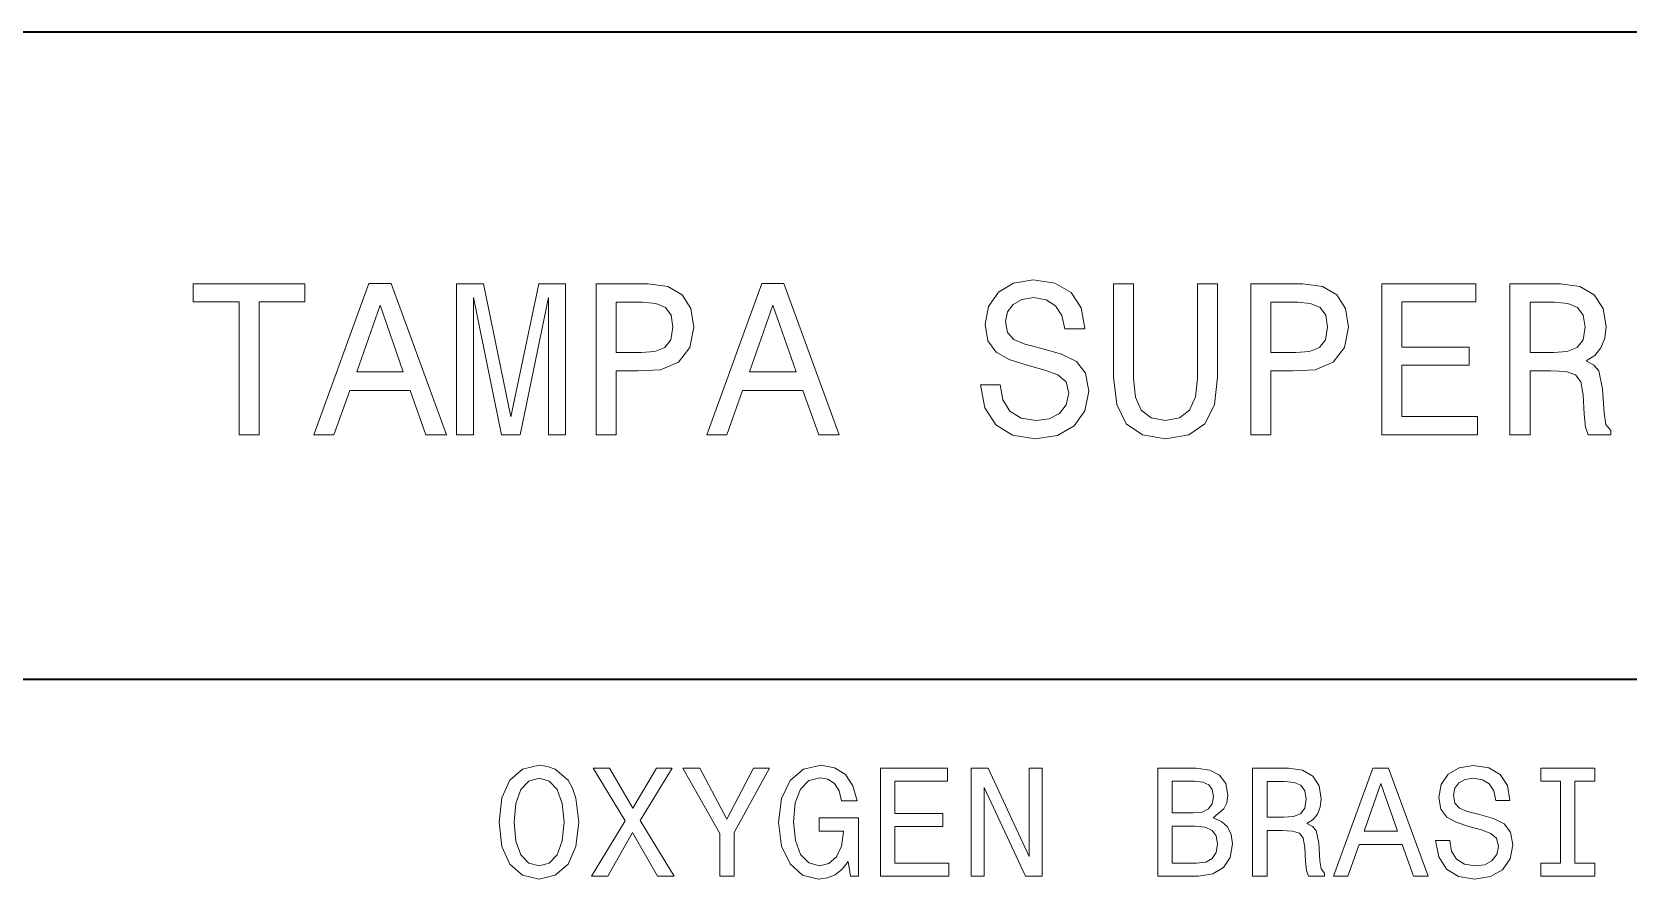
# Model space of a CAD drawing. Extents: x 0 to 841, y 0 to 594.
# Drawn here: x 686.5 to 760.5, y 40.7 to 80 of the extents above; entities that cross this region are included whole.
import ezdxf

# ---------------------------------------------------------------- set-up
doc = ezdxf.new("R2010")
doc.units = 0

msp = doc.modelspace()

# ---------------------------------------------------------------- linework, layer by layer
at = {"color": 7, "lineweight": 35}
for p, q in [((631, 80), (821, 80)), ((631, 50), (796, 50))]:
    msp.add_line(p, q, dxfattribs=at)
at = {"color": 7, "lineweight": 13}
for points in [[(696.067688, 61.333572), (696.995667, 61.333572), (696.995667, 67.486313), (699.113831, 67.486313), (699.113831, 68.333572), (693.939453, 68.333572), (693.939453, 67.486313), (696.067688, 67.486313)], [(699.537476, 61.333572), (700.465393, 61.333572), (701.201721, 63.391209), (703.995667, 63.391209), (704.731995, 61.333572), (705.680115, 61.333572), (703.118164, 68.343658), (702.089355, 68.343658)], [(706.154175, 61.333572), (706.930847, 61.333572), (706.930847, 67.688042), (708.242065, 61.333572), (709.109497, 61.333572), (710.410645, 67.688042), (710.410645, 61.333572), (711.197388, 61.333572), (711.197388, 68.333572), (709.966858, 68.333572), (708.675781, 62.160664), (707.394775, 68.333572), (706.154175, 68.333572)], [(712.619568, 61.333572), (713.547546, 61.333572), (713.547546, 64.288902), (714.576355, 64.288902), (715.615234, 64.339333), (716.442383, 64.69236), (716.976929, 65.378242), (717.158508, 66.316284), (717.017273, 67.183716), (716.613831, 67.81916), (715.94812, 68.202446), (715.040344, 68.333572), (712.619568, 68.333572)], [(717.753601, 61.333572), (718.681519, 61.333572), (719.417847, 63.391209), (722.211792, 63.391209), (722.94812, 61.333572), (723.89624, 61.333572), (721.33429, 68.343658), (720.305481, 68.343658)], [(731.3703, 63.643372), (730.452454, 63.643372), (730.654175, 62.574207), (731.158508, 61.787464), (731.935181, 61.3134), (732.984131, 61.14193), (734.023071, 61.303314), (734.799683, 61.747116), (735.293945, 62.443081), (735.475464, 63.36095), (735.324219, 64.188042), (734.900574, 64.722618), (734.214661, 65.075645), (733.296814, 65.337898), (732.510071, 65.529541), (731.995667, 65.751442), (731.703186, 66.074203), (731.612366, 66.578529), (731.703186, 67.032417), (731.965393, 67.375359), (732.368896, 67.607346), (732.923645, 67.688042), (733.488464, 67.587173), (733.932251, 67.314842), (734.224792, 66.860947), (734.365967, 66.245674), (735.283875, 66.245674), (735.283875, 66.265846), (735.122437, 67.213974), (734.648438, 67.920029), (733.901978, 68.363831), (732.893372, 68.515129), (731.985596, 68.363831), (731.279541, 67.940201), (730.825623, 67.284584), (730.664246, 66.437317), (730.79541, 65.680832), (731.17865, 65.166428), (731.783875, 64.823486), (732.610962, 64.561241), (733.427917, 64.329247), (734.043213, 64.107346), (734.416443, 63.78458), (734.547546, 63.260086), (734.426514, 62.725502), (734.113831, 62.322044), (733.639771, 62.069885), (733.024475, 61.989193), (732.338623, 62.100143), (731.814087, 62.422909), (731.481262, 62.947407)], [(736.625366, 63.996395), (736.766541, 62.735588), (737.210388, 61.837894), (737.956787, 61.323486), (739.036011, 61.14193), (740.105164, 61.323486), (740.851563, 61.837894), (741.29541, 62.725502), (741.446655, 63.996395), (741.446655, 68.333572), (740.508667, 68.333572), (740.508667, 63.945965), (740.417847, 63.088615), (740.145508, 62.473343), (739.681519, 62.110229), (739.036011, 61.989193), (738.3703, 62.110229), (737.906311, 62.473343), (737.633972, 63.078529), (737.553284, 63.945965), (737.553284, 68.333572), (736.625366, 68.333572)], [(742.979797, 61.333572), (743.907776, 61.333572), (743.907776, 64.288902), (744.936584, 64.288902), (745.975464, 64.339333), (746.802612, 64.69236), (747.337158, 65.378242), (747.518738, 66.316284), (747.377502, 67.183716), (746.97406, 67.81916), (746.30835, 68.202446), (745.400574, 68.333572), (742.979797, 68.333572)], [(749.061951, 61.333572), (753.5, 61.333572), (753.5, 62.180836), (749.989929, 62.180836), (749.989929, 64.551155), (753.116699, 64.551155), (753.116699, 65.388329), (749.989929, 65.388329), (749.989929, 67.486313), (753.419312, 67.486313), (753.419312, 68.333572), (749.061951, 68.333572)], [(755.002869, 61.333572), (755.940918, 61.333572), (755.940918, 64.288902), (756.899109, 64.288902), (757.605164, 64.258644), (758.04895, 64.117432), (758.291077, 63.78458), (758.391907, 63.18948), (758.442383, 62.2817), (758.502869, 61.6866), (758.623901, 61.333572), (759.682983, 61.333572), (759.682983, 61.525215), (759.450989, 61.807636), (759.3703, 62.33213), (759.299683, 63.461815), (759.128235, 64.298988), (758.89624, 64.561241), (758.533142, 64.752884), (758.936584, 65.005043), (759.218994, 65.35807), (759.400574, 65.801872), (759.46106, 66.336456), (759.319885, 67.183716), (758.916382, 67.81916), (758.250732, 68.202446), (757.342896, 68.333572), (755.002869, 68.333572)], [(714.788147, 67.476227), (715.393372, 67.415703), (715.837158, 67.22406), (716.099426, 66.871033), (716.190186, 66.316284), (716.089355, 65.73127), (715.817017, 65.378242), (715.353027, 65.196686), (714.71759, 65.146255), (713.547546, 65.146255), (713.547546, 67.476227)], [(745.148438, 67.476227), (745.753601, 67.415703), (746.197388, 67.22406), (746.459656, 66.871033), (746.550415, 66.316284), (746.449585, 65.73127), (746.177246, 65.378242), (745.713257, 65.196686), (745.07782, 65.146255), (743.907776, 65.146255), (743.907776, 67.476227)], [(757.080688, 67.476227), (757.695923, 67.415703), (758.129639, 67.22406), (758.401978, 66.871033), (758.492798, 66.316284), (758.391907, 65.73127), (758.119568, 65.378242), (757.65564, 65.196686), (757.020142, 65.146255), (755.940918, 65.146255), (755.940918, 67.476227)], [(701.524475, 64.248558), (702.60376, 67.335014), (703.682983, 64.248558)], [(719.740601, 64.248558), (720.819885, 67.335014), (721.899109, 64.248558)], [(708.125366, 43.381123), (708.255066, 42.257202), (708.6297, 41.428673), (709.213257, 40.917145), (709.976929, 40.744236), (710.733398, 40.917145), (711.324219, 41.428673), (711.69165, 42.257202), (711.828552, 43.381123), (711.69165, 44.497837), (711.533142, 44.951729), (711.324219, 45.326366), (710.733398, 45.837894), (710.373169, 45.967579), (709.976929, 46.018009), (709.206055, 45.837894), (708.622498, 45.333572), (708.255066, 44.505043)], [(724.306885, 41.551151), (724.429382, 40.881123), (724.789612, 40.881123), (724.789612, 43.582851), (722.966858, 43.582851), (722.966858, 42.970459), (724.090759, 42.970459), (724.090759, 42.927231), (724.004333, 42.264408), (723.773743, 41.774494), (723.420715, 41.464695), (722.981262, 41.363831), (722.491333, 41.493515), (722.109497, 41.882565), (721.864563, 42.523773), (721.778076, 43.402737), (721.857361, 44.274494), (722.102295, 44.915703), (722.491333, 45.304752), (723.017273, 45.441643), (723.377502, 45.369595), (723.672913, 45.167866), (723.889038, 44.82925), (724.011536, 44.375359), (724.724792, 44.375359), (724.537476, 45.067001), (724.184448, 45.585732), (723.687317, 45.902737), (723.060486, 46.018009), (722.239197, 45.837894), (721.619568, 45.311958), (721.223328, 44.483429), (721.086426, 43.381123), (721.223328, 42.271614), (721.619568, 41.443081), (722.203186, 40.917145), (722.938049, 40.744236), (723.348694, 40.801872), (723.716125, 40.945965), (724.033142, 41.198124)], [(752.210388, 42.530979), (751.554749, 42.530979), (751.698853, 41.767288), (752.059082, 41.20533), (752.613831, 40.866714), (753.363098, 40.744236), (754.105164, 40.859509), (754.659912, 41.17651), (755.012939, 41.67363), (755.142639, 42.32925), (755.034546, 42.920029), (754.731995, 43.301872), (754.242065, 43.554031), (753.586426, 43.741352), (753.024475, 43.878242), (752.657043, 44.036743), (752.44812, 44.267288), (752.383301, 44.627522), (752.44812, 44.951729), (752.635437, 45.196686), (752.923645, 45.362389), (753.319885, 45.420029), (753.723328, 45.34798), (754.040344, 45.153458), (754.249268, 44.82925), (754.350159, 44.389767), (755.005737, 44.389767), (755.005737, 44.404179), (754.890503, 45.081409), (754.55188, 45.585732), (754.018738, 45.902737), (753.298279, 46.010807), (752.649841, 45.902737), (752.145508, 45.600143), (751.821289, 45.131844), (751.706055, 44.526657), (751.799683, 43.986309), (752.073486, 43.618874), (752.505737, 43.373917), (753.096558, 43.1866), (753.680115, 43.020893), (754.119568, 42.862389), (754.386169, 42.631844), (754.479797, 42.257202), (754.393372, 41.875359), (754.170044, 41.587173), (753.831421, 41.407059), (753.391907, 41.349422), (752.902039, 41.428673), (752.527344, 41.659222), (752.289612, 42.033859)], [(708.817017, 43.381123), (708.89624, 44.25288), (709.133972, 44.894089), (709.501404, 45.283138), (709.976929, 45.420029), (710.445251, 45.283138), (710.812683, 44.886887), (711.050415, 44.245674), (711.136902, 43.381123), (711.050415, 42.509365), (710.812683, 41.868153), (710.445251, 41.479107), (709.976929, 41.349422), (709.501404, 41.479107), (709.133972, 41.868153), (708.89624, 42.502159)], [(712.404907, 40.881123), (713.161377, 40.881123), (714.306885, 42.905617), (715.47406, 40.881123), (716.237732, 40.881123), (714.674316, 43.453167), (716.158508, 45.888329), (715.430847, 45.888329), (714.328552, 44.036743), (713.247803, 45.888329), (712.491333, 45.888329), (713.968262, 43.445965)], [(719.02594, 40.881123), (719.02594, 42.905617), (720.668579, 45.888329), (719.919312, 45.888329), (718.687317, 43.518009), (717.440918, 45.888329), (716.641174, 45.888329), (718.355896, 42.862389), (718.355896, 40.881123)], [(725.812683, 40.881123), (728.982727, 40.881123), (728.982727, 41.486309), (726.475525, 41.486309), (726.475525, 43.179394), (728.708923, 43.179394), (728.708923, 43.777374), (726.475525, 43.777374), (726.475525, 45.275936), (728.925049, 45.275936), (728.925049, 45.881123), (725.812683, 45.881123)], [(730.020142, 40.881123), (730.618164, 40.881123), (730.618164, 44.980545), (732.534546, 40.881123), (733.305481, 40.881123), (733.305481, 45.881123), (732.700256, 45.881123), (732.700256, 41.7817), (730.805481, 45.881123), (730.020142, 45.881123)], [(741.237732, 43.582851), (741.742065, 44.000717), (741.871765, 44.2817), (741.914978, 44.627522), (741.821289, 45.167866), (741.540344, 45.556915), (741.086426, 45.794666), (740.452454, 45.881123), (738.672913, 45.881123), (738.672913, 40.881123), (740.553284, 40.881123), (741.223328, 40.981987), (741.720459, 41.277374), (742.030273, 41.745674), (742.138306, 42.379681), (742.073486, 42.804752), (741.900574, 43.15778), (741.619568, 43.417145)], [(740.315552, 43.806194), (739.335754, 43.806194), (739.335754, 45.283138), (740.373169, 45.283138), (740.762207, 45.239914), (741.036011, 45.110229), (741.201721, 44.886887), (741.259338, 44.555473), (741.194519, 44.22406), (741.021606, 43.993515), (740.726196, 43.849422)], [(743.067688, 40.881123), (743.737732, 40.881123), (743.737732, 42.992073), (744.42218, 42.992073), (744.926514, 42.970459), (745.24353, 42.869595), (745.416443, 42.631844), (745.488464, 42.206772), (745.524475, 41.558357), (745.567688, 41.133286), (745.654175, 40.881123), (746.410645, 40.881123), (746.410645, 41.018009), (746.244934, 41.219738), (746.187317, 41.594379), (746.136902, 42.401295), (746.014404, 42.999279), (745.848694, 43.1866), (745.589355, 43.323486), (745.877502, 43.503601), (746.079224, 43.755764), (746.208923, 44.072765), (746.252136, 44.454609), (746.151306, 45.059795), (745.863098, 45.513687), (745.387573, 45.787464), (744.739197, 45.881123), (743.067688, 45.881123)], [(744.55188, 45.26873), (744.991333, 45.225502), (745.301147, 45.088615), (745.495667, 44.836452), (745.560486, 44.440201), (745.488464, 44.022331), (745.293945, 43.770172), (744.962524, 43.640488), (744.508667, 43.604465), (743.737732, 43.604465), (743.737732, 45.26873)], [(746.821289, 40.881123), (747.484131, 40.881123), (748.010071, 42.350864), (750.005737, 42.350864), (750.531677, 40.881123), (751.208923, 40.881123), (749.378967, 45.888329), (748.644104, 45.888329)], [(748.240601, 42.963257), (749.011536, 45.167866), (749.78241, 42.963257)], [(757.354492, 41.486309), (756.432251, 41.486309), (756.432251, 40.881123), (758.939453, 40.881123), (758.939453, 41.486309), (758.017273, 41.486309), (758.017273, 45.275936), (758.939453, 45.275936), (758.939453, 45.881123), (756.432251, 45.881123), (756.432251, 45.275936), (757.354492, 45.275936)], [(740.47406, 41.479107), (739.335754, 41.479107), (739.335754, 43.201008), (740.409241, 43.201008), (740.863098, 43.150574), (741.187317, 42.999279), (741.381836, 42.739914), (741.446655, 42.365273), (741.381836, 41.969017), (741.201721, 41.695244), (740.899109, 41.529537)]]:
    msp.add_lwpolyline(points, close=True, dxfattribs=at)

doc.saveas('drawing.dxf')
